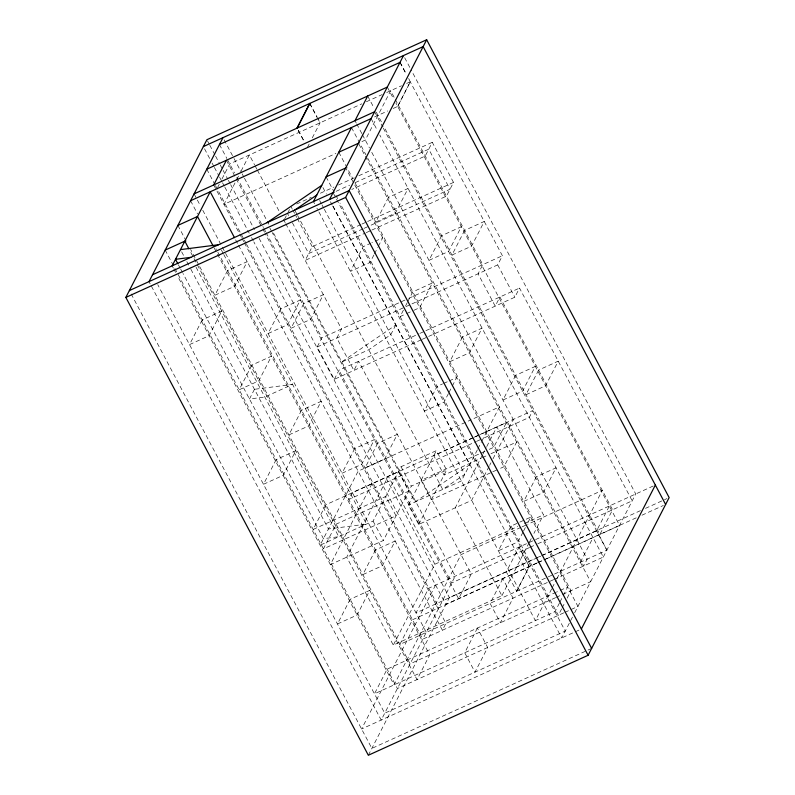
<?xml version="1.0" encoding="UTF-8"?>
<svg xmlns="http://www.w3.org/2000/svg" width="795" height="795" viewBox="0 0 795 795"><rect width="100%" height="100%" fill="white"/><g stroke="black" fill="none" stroke-linecap="round" stroke-linejoin="round"><path stroke-width="0.6" stroke-dasharray="3.98 2.98" d="M217.601 187.521L219.261 184.301M222.014 178.935L229.735 163.919L361.834 103.827M235.022 182.89L223.991 204.345L335.887 153.445M236.681 179.67L238.888 175.377M241.084 171.084L249.362 154.985L254.559 164.813M307.317 147.532L309.603 143.199M312.286 137.873L320.087 122.818L317.801 118.505L320.007 122.857M284.451 219.321L286.468 215.405M287.979 212.464L289.489 209.532M360.841 224.578L312.236 246.689L305.191 260.392L365.094 233.144M393.157 108.488L397.669 106.431L410.27 81.786L408.64 78.516M397.669 106.431L410.349 81.756L405.838 83.803M421.171 339.823L334.297 379.344L317.165 347.008L321.866 337.875L407.616 298.86M373.898 254.976L370.043 262.479L350.416 271.413L363.106 246.728L370.738 243.26M374.455 253.903L377.764 247.464M378.311 246.39L382.723 237.804L371.822 242.763M371.871 230.063L446.472 196.127L453.518 182.413L432.281 142.315L425.236 156.029L351.768 189.448M334.297 379.344L338.988 370.202L419.104 333.761M403.403 310.13L400.094 316.569L405.539 314.095M405.609 305.837L407.259 302.617M407.815 301.543L412.774 291.894L432.401 282.96L419.72 307.645L412.088 311.113M371.951 483.708L330.372 564.609L383.359 540.501L411.313 486.113L446.631 470.044L436.356 450.646L401.038 466.715L373.084 521.103L320.097 545.201L358.147 471.167L471.177 419.75M411.949 303.889L497.7 264.884L502.4 255.742L408.67 78.775M448.43 393.575L444.017 402.161L424.401 411.095L437.081 386.41L442.537 383.935M448.986 392.501L451.739 387.145M452.295 386.072L456.708 377.486L449.076 380.954M422.304 339.306L514.832 297.211L519.523 288.078L632.204 500.83L535.721 544.724M489.074 466.446L471.664 500.333L418.677 524.432L408.401 505.034L436.356 450.646M418.677 524.432L446.631 470.044M477.378 449.811L461.388 480.925L408.401 505.034M477.934 448.738L481.243 442.298M481.79 441.225L499.439 406.891L472.309 419.233M482.277 455.297L455.306 507.767L501.884 595.713L393.306 645.113L346.729 557.166L388.298 476.275L434.885 564.221L393.306 645.113M482.833 454.203L486.212 447.645M486.769 446.552L496.885 426.875L543.462 514.822L533.912 533.405M489.641 465.353L490.962 462.769M493.009 458.785L513.232 419.432M435.571 585.031L361.586 728.995L579.177 630.008M368.333 755.25L449.374 597.572L535.025 558.607M522.961 532.183L518.002 541.842L498.376 550.766L511.056 526.091L518.688 522.623M523.517 531.11L525.724 526.817M527.93 522.524L530.682 517.167L525.237 519.642M501.884 595.713L528.854 543.243M529.42 542.15L531.666 537.778M516.571 591.251L529.251 566.577L519.065 547.139L506.296 571.853L516.651 591.212L529.331 566.537L518.976 547.169M551.66 588.906L535.363 620.607L316.897 208.121M552.217 587.813L556.321 579.833M556.868 578.76L602.302 490.356L527.711 524.293M559.402 603.097L554.99 611.683L374.455 693.816L387.135 669.132L555.675 592.454M559.948 602.024L562.711 596.657M563.257 595.584L567.67 587.008L556.391 592.136M580.36 562.323L593.04 537.649M541.902 555.655L596.648 530.752L609.328 506.067M561.628 608.891L558.319 615.33L339.982 203.083M562.184 607.817L564.937 602.451M567.143 598.158L571.009 590.655L354.977 182.761M572.47 617.059L561.737 637.938L333.016 206.074M574.636 612.846L635.732 493.973L412.227 71.977M366.346 101.77L382.147 94.585M386.658 92.528L401.545 85.751M374.574 116.935L387.771 110.932M361.884 141.619L365.283 140.079L390.643 90.719L394.698 98.351M296.654 204.017L311.342 197.339M320.385 193.225L333.95 187.054M338.471 184.996L354.292 177.802M358.813 175.745L432.281 142.315M336.076 191.337L349.641 185.165M355.295 182.592L428.763 149.172L450 189.27L369.745 225.77M361.964 224.061L366.485 222.004M367.618 221.487L453.518 182.413M362.967 228.861L308.708 253.545L290.92 219.947M364.09 228.344L368.612 226.287M366.227 232.627L370.748 230.57M408.749 298.344L502.4 255.742M317.165 347.008L410.816 304.406M406.633 313.598L410.995 311.61M420.227 333.244L424.749 331.197M425.872 330.68L519.523 288.078M443.62 383.438L447.983 381.451M473.055 437.717L352.324 492.642L348.806 499.489L476.304 441.493M474.188 437.2L478.699 435.143M479.832 434.636L532.859 410.508L529.331 417.365L482.585 438.631M476.93 441.205L481.452 439.148M484.97 451.292L421.092 480.349L431.367 499.757L491.976 472.18M489.223 449.354L493.695 447.327L506.375 422.642L433.772 455.674L444.047 475.072L481.243 458.149M482.376 457.642L486.888 455.585M490.962 453.726L516.651 442.04L503.97 466.725L498.385 469.269M492.801 471.803L497.432 469.696M519.781 522.126L524.144 520.139M434.885 564.221L517.714 526.538M524.432 523.478L543.462 514.822M520.924 527.373L461.021 554.632L394.082 684.883L177.921 276.759M522.057 526.866L526.578 524.809M653.172 486.033L428.714 588.24L416.033 612.915L540.769 556.172M529.53 547.536L451.669 582.954L338.988 370.202M530.066 547.288L535.164 544.972M536.158 558.09L540.66 556.043M541.793 555.526L640.969 510.41M645.48 508.363L666.896 498.614M537.142 562.9L445.846 604.429L253.834 241.879M538.265 562.383L542.776 560.336M543.899 559.819L637.451 517.267M641.953 515.21L663.368 505.471M536.605 563.228L412.506 619.772L399.825 644.457L606.913 550.15L596.648 530.752M537.728 562.721L545.648 559.203M546.284 558.915L619.603 525.475L395.96 103.201M553.668 579.625L422.781 639.17L216.002 248.746M554.304 579.336L603.316 557.047L379.772 134.971M555.655 597.631L410.101 663.855L190.601 249.421M556.311 597.333L590.625 581.721L358.426 143.279M563.774 612.856L397.411 688.53L165.201 250.087M564.867 612.359L577.945 606.406L345.736 167.964M591.639 648.412L371.861 748.393L129.376 290.553M404.675 57.727L411.641 70.874M400.074 62.348L406.354 74.203M399.994 62.388L406.364 74.402M497.7 264.884L514.832 297.211M395.274 99.445L482.774 264.665L478.083 273.808L495.206 306.145L499.906 297.002L612.577 509.754L599.897 534.439L383.747 126.306M387.314 87.072L393.674 99.067M367.688 95.996L374.048 108.001M376.254 112.165L381.56 122.182M374.624 111.747L382.743 127.071M383.319 128.164L606.833 550.19M371.106 118.604L377.476 130.638M355.007 120.671L356.16 122.857M356.716 123.911L361.944 133.769M362.421 134.683L369.456 147.959M371.762 152.322L587.217 559.114L583.689 565.97L366.505 155.899M351.479 127.528L365.929 154.816M338.799 152.213L352.672 178.398M309.812 103.42L317.235 117.431M309.732 103.449L317.145 117.461M326.119 176.888L337.676 198.71M333.055 192.638L335.947 198.094M336.524 199.187L565.265 631.081L384.73 713.214L157.718 284.59M298.264 130.251L303.978 141.033M298.185 130.291L303.899 141.063M322.929 187.531L326.397 194.079M330.442 201.711L332.171 204.991M332.747 206.074L469.726 464.707L414.94 502.052L272.188 232.518M319.679 200.499L321.409 203.768M321.985 204.862L323.724 208.131M324.3 209.224L464.747 474.396L442.696 489.432L299.944 219.897M313.429 201.572L314.582 203.749M295.323 211.162L297.052 214.441M297.628 215.524L299.367 218.804M291 206.591L292.143 208.757M292.719 209.84L296.734 217.433M297.31 218.516L312.236 246.689M287.472 213.448L288.625 215.614M255.135 165.907L256.874 169.176M257.451 170.269L279.413 211.738M283.457 219.37L285.196 222.65M285.773 223.743L341.492 328.941L336.792 338.084L353.914 370.42L358.615 361.278L471.296 574.03L458.616 598.715L265.123 233.382M401.038 466.715L411.313 486.113M224.15 139.85L233.432 157.39M234.018 158.483L241.561 172.734M242.147 173.837L243.886 177.116M244.463 178.219L268.849 224.25M273.49 233.024L455.197 576.107L381.203 720.071L150.742 284.918M269.883 228.155L271.612 231.424M219.46 144.521L226.883 158.523M227.45 159.606L234.505 172.922M236.821 177.285L263.433 227.539M263.841 228.304L265.749 231.911M266.146 232.667L321.866 337.875M226.406 160.272L235.648 177.732M236.224 178.825L262.231 227.927M262.817 229.02L264.546 232.289M207.465 140.824L209.204 144.114M209.791 145.207L215.008 155.065M215.584 156.158L219.649 163.83M220.225 164.923L222.55 169.305M223.127 170.398L227.767 179.163M228.354 180.256L230.093 183.546M230.669 184.639L254.45 229.546M259.091 238.311L449.374 597.572M204.524 148.774L209.751 158.642M212.066 163.015L213.815 166.314M214.382 167.397L219.032 176.182M219.609 177.255L221.944 181.667M222.511 182.731L224.26 186.05M224.826 187.113L249.223 233.183M251.508 237.496L253.287 240.855M206.78 169.196L214.869 184.47M215.445 185.563L243.767 239.037M244.343 240.13L246.082 243.399M246.53 244.254L438.989 607.638M213.716 184.947L241.461 237.327M242.038 238.421L243.777 241.69M244.353 242.783L445.925 623.389L442.408 630.246L238.51 245.277M235.628 239.822L237.934 244.184M373.084 521.103L383.359 540.501M194.099 193.881L200.469 205.915M202.765 210.248L426.309 632.313M221.477 250.177L223.206 253.446M223.783 254.539L366.545 524.074L328.434 528.983L190.889 269.267M190.571 200.728L197.528 213.865M214.272 248.129L429.717 654.921L417.037 679.606L189.448 249.898M177.891 225.412L187.133 242.873M196.037 267.16L338.789 536.705L323.456 538.672L183.009 273.5M181.638 251.806L183.953 256.169M186.835 261.625L190.303 268.173M178.388 264.775L180.127 268.044M180.704 269.137L182.433 272.407M172.147 265.848L173.3 268.024M173.876 269.117L175.615 272.397M148.993 281.629L150.156 283.815M202.198 319.928L189.508 344.613L209.135 335.689L221.815 311.004L202.198 319.928M227.559 270.568L214.879 295.253L234.505 286.329L247.185 261.644L227.559 270.568M251.866 365.094L239.186 389.769L258.802 380.845L271.493 356.16L251.866 365.094M280.754 308.877L268.074 333.552L287.701 324.628L300.381 299.953L280.754 308.877M254.46 389.302L249.481 398.991L264.815 397.023L292.56 384.392L254.46 389.302M303.72 303.601L291.03 328.275L310.656 319.352L323.336 294.667L303.72 303.601M388.467 197.369L375.787 222.053L395.413 213.12L408.093 188.445L388.467 197.369M276.173 459.609L263.493 484.294L283.109 475.36L295.8 450.685L276.173 459.609M301.543 410.25L288.853 434.935L308.48 426.001L321.16 401.326L301.543 410.25M395.751 325.026L390.762 334.725L368.721 349.75L340.966 362.381L395.751 325.026M441.662 235.678L428.982 260.353L448.609 251.429L461.289 226.744L441.662 235.678M464.628 230.391L451.938 255.076L471.564 246.152L484.244 221.467L464.628 230.391M325.841 504.775L313.16 529.45L385.764 496.418L396.039 515.826L323.436 548.848L336.116 524.173L408.729 491.141L398.454 471.743L325.841 504.775M354.739 448.559L342.049 473.234L361.675 464.31L374.356 439.625L354.739 448.559M377.695 443.282L365.014 467.957L384.631 459.033L397.321 434.348L377.695 443.282M462.452 337.05L449.761 361.735L469.388 352.801L482.068 328.126L462.452 337.05M350.148 599.291L337.468 623.976L357.094 615.042L369.774 590.367L350.148 599.291M375.518 549.931L362.838 574.616L382.455 565.682L395.145 541.007L375.518 549.931M515.647 375.359L502.957 400.034L522.583 391.11L535.264 366.425L515.647 375.359M538.603 370.072L525.922 394.757L545.539 385.823L558.229 361.149L538.603 370.072M536.426 476.732L523.746 501.406L543.363 492.483L556.053 467.808L536.426 476.732M477.407 628.07L464.717 652.745L474.993 672.143L487.683 647.468L477.407 628.07M502.768 578.71L490.088 603.385L500.363 622.783L513.043 598.108L502.768 578.71"/><path stroke-width="1.19" d="M125.849 297.409L206.889 139.731L426.667 39.75L669.152 497.591L588.111 655.269L368.333 755.25L125.849 297.409L345.626 197.428L426.667 39.75M148.993 281.629L222.988 137.664M172.147 265.848L210.198 191.804L234.465 237.635M213.716 184.947L226.406 160.272M297.042 128.134L309.732 103.449M297.121 128.094L309.812 103.42M313.429 201.572L351.479 127.528M355.007 120.671L367.688 95.996M329.528 199.495L403.522 55.531M581.364 629.014L655.348 485.049M266.991 222.699L321.766 185.344M294.736 210.069L316.788 195.043M203.361 146.588L423.139 46.607L665.624 504.447M219.46 144.521L400.074 62.348M206.78 169.196L387.394 87.033M194.099 193.881L374.624 111.747M190.571 200.728L371.106 118.604M177.891 225.412L197.508 216.488L213.12 245.953M338.799 152.213L358.426 143.279M165.201 250.087L184.828 241.163L188.872 248.805M326.119 176.888L345.736 167.964M152.521 274.772L333.055 192.638M129.376 290.553L349.154 190.571L591.639 648.412M180.485 249.62L218.585 244.721M190.83 257.341L175.496 259.319L177.812 263.682M345.626 197.428L588.111 655.269"/></g></svg>
